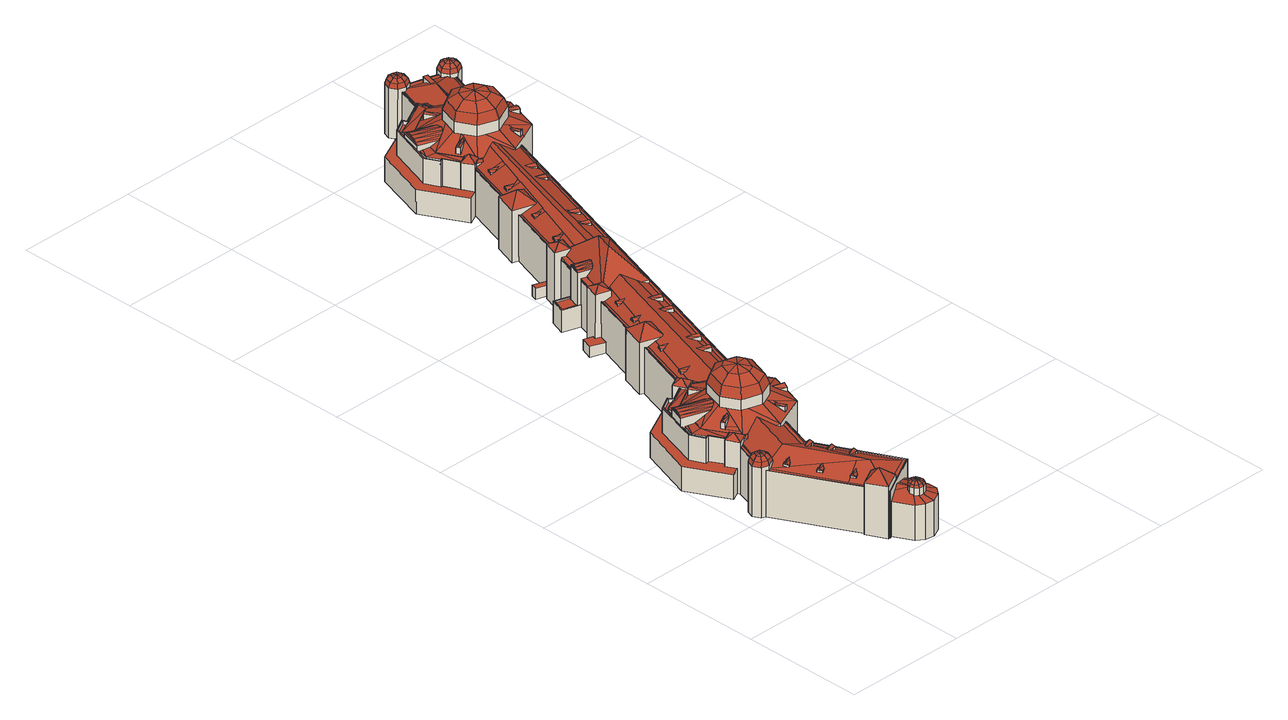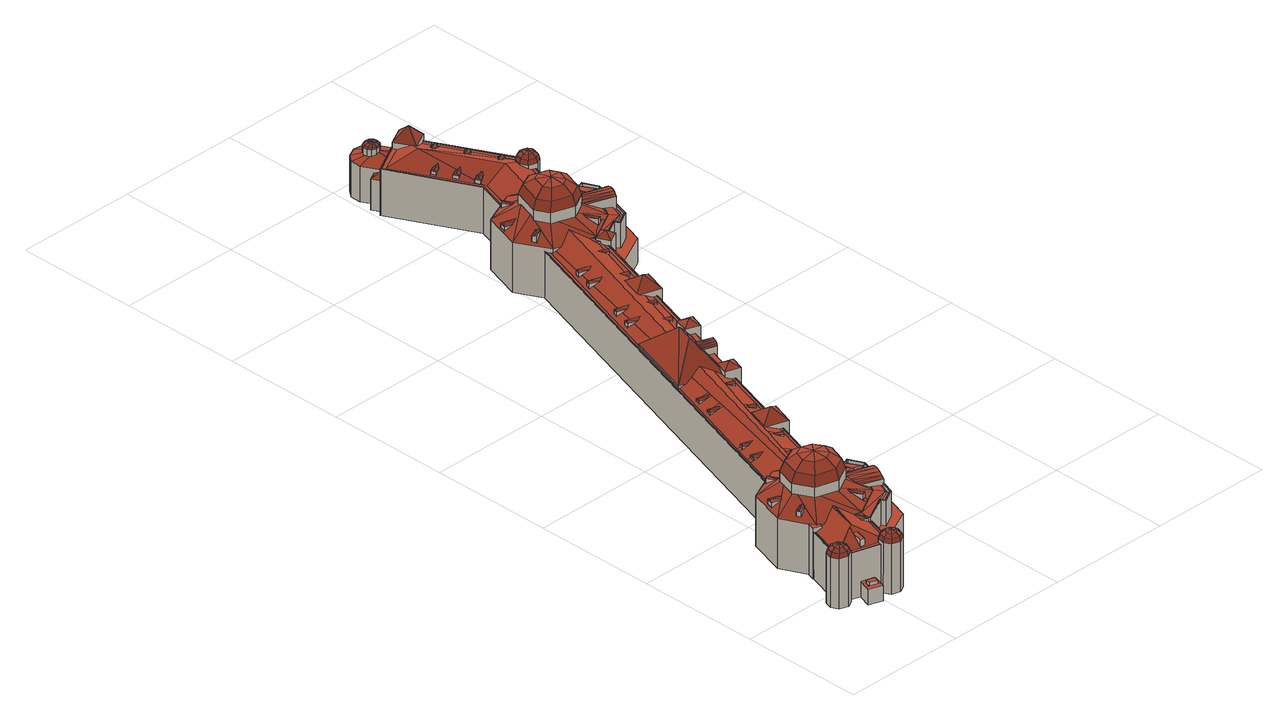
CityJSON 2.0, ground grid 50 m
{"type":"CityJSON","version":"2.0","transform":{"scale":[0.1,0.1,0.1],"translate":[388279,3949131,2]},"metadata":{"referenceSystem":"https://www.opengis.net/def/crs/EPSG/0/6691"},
"CityObjects":{
"building1":{"type":"Building","attributes":{"name":"丸の内警察署東京駅前交番","大字・町コード":"55","町・丁目コード":"1","13_区市町村コード_大字・町コード_町・丁目コード":"13101055001","地区計画":"大手町・丸の内・有楽町地区","荒川水系荒川洪水浸水想定区域（想定最大規模）.規模":"L2","荒川水系荒川洪水浸水想定区域（想定最大規模）.浸水ランク":"1","荒川水系荒川洪水浸水想定区域（想定最大規模）.浸水深":0.06,"荒川水系荒川洪水浸水想定区域（想定最大規模）.継続時間":0,"神田川流域浸水予想区域（想定最大規模）.規模":"L2","神田川流域浸水予想区域（想定最大規模）.浸水ランク":"1","神田川流域浸水予想区域（想定最大規模）.浸水深":0.182,"Height.highReference":"highestRoofEdge","Height.lowReference":"lowestGroundPoint","Height.status":"measured","measuredHeight":37.2,"BuildingDetails.buildingRoofEdgeArea":8094.46,"BuildingDetails.districtsAndZonesType":"10","BuildingDetails.prefecture":"13","BuildingDetails.city":"13101","BuildingDetails.surveyYear":2016},"address":[{"country":"日本","locality":"東京都千代田区丸の内一丁目"}],"geometry":[{"type":"MultiSurface","lod":"2","boundaries":[[[0,1,2,3,4,5,6,7,8,9,10,11,12,13,14,15]],[[16,17,18,19,20,21]],[[22,23,24,25,26,27,28,29,30,31,32,33,34,35,36,37,38,39,40]],[[41,42,43,44,45,46]],[[47,48,49,50]],[[51,52,53]],[[51,54,52]],[[51,55,54]],[[51,53,55]],[[56,57,58,59,60]],[[61,62,63,64,65]],[[66,67,68,69]],[[70,71,72,73]],[[74,75,76,77]],[[78,79,80,81]],[[82,83,84,85]],[[86,87,88,89]],[[90,91,92,93,94]],[[95,96,97,98]],[[99,100,101,102]],[[103,104,105,106]],[[107,108,109,110,111,112,113,114,115,116,117,118]],[[119,120,121,122]],[[123,124,125,126]],[[127,128,129,130]],[[131,132,133,134]],[[135,136,137,138,139,140]],[[141,142,143]],[[144,145,146,147]],[[148,149,150,151,152,153,154,155,156,157]],[[158,159,160,161,162,163,164,165,166,167,168,169,170,171]],[[172,173,174,175,176,177]],[[178,179,180,181]],[[182,183,184]],[[182,185,183]],[[182,186,185]],[[182,184,186]],[[187,188,189]],[[188,187,190,191]],[[192,190,187]],[[189,193,192,187]],[[194,195,196,197,198,199]],[[200,201,202,203,204,205,206,205,200,207]],[[208,209,210]],[[200,211,212,213,214,215]],[[216,205,204,203]],[[217,202,201,200,215]],[[211,218,219]],[[220,209,221,222]],[[218,211,200,207]],[[209,220,210]],[[223,224,225,221,226]],[[209,227,228,229,226,221]],[[230,231,232,233]],[[234,235,49,236,230,233]],[[237,48,238]],[[239,240,241,242,205,216]],[[205,242,206]],[[243,244,245]],[[243,246,247,244]],[[247,246,248]],[[246,249,250,248]],[[251,252,249,246]],[[249,252,253]],[[254,251,246,243]],[[251,254,255,256]],[[251,256,257]],[[252,251,257,258]],[[252,258,259]],[[249,260,261,250]],[[249,253,262,260]],[[253,252,259,263]],[[253,263,262]],[[264,265,266]],[[264,267,265]],[[264,268,267]],[[264,266,268]],[[269,270,271,272,273,274,275,276,277,278,279,280]],[[281,282,283,284,285,286]],[[287,288,289,290,291,292,293,294,295,296,297,298,299,300,301,302,303,304,305,306,307,308]],[[309,310,311]],[[312,313,314,315,316,317]],[[318,319,320]],[[319,318,321,322]],[[321,318,323,324,325]],[[318,320,326,323]],[[327,328,329]],[[328,327,330,331]],[[332,330,327]],[[329,333,332,327]],[[334,335,336,337]],[[338,339,340]],[[341,338,340,342]],[[343,344,345,346]],[[347,344,343]],[[348,345,344,349]],[[348,350,351,352,353,354,355,345]],[[356,357,358,359]],[[308,360,357,356]],[[351,350,307]],[[361,362,363]],[[364,363,362,365]],[[366,342,367]],[[368,369,367,342,340,370]],[[371,372,373]],[[371,374,375,372]],[[374,376,375]],[[374,377,378,376]],[[379,380,377,374]],[[377,380,381]],[[382,379,374,371]],[[379,382,383,384]],[[379,384,385]],[[380,379,385,386]],[[380,386,387]],[[377,381,388,389]],[[377,389,378]],[[381,380,387,390]],[[381,390,388]],[[391,392,393,394]],[[395,396,397,398,392,391,399,400,401,402,403,394,393,404]],[[404,405,395]],[[406,398,397]],[[407,408,409,410,411,412,413,398,406,414,415,416]],[[415,417,418,419,420,421,422,416]],[[423,424,422,421,425,426,427,428,418,417,429,430,431]],[[432,433,430,429,434,435,436,437]],[[438,439,436,435,440,441,430,433,442,443]],[[444,445,446,441,447]],[[448,449,450,446,445,451,452,453,454,455,444,447]],[[441,440,456,448,447]],[[457,458,459,460,461,450,462,463,324,323,326,464]],[[465,462,450,449]],[[466,467,468,469,470,471,472,473]],[[463,467,466,325,324]],[[466,473,474,475,469,468,476,477,478,479,322,321,325]],[[480,478,477]],[[372,375,376,378,389,388,390,387,386,385,384,383,481,478,480,482,405,404,483,373]],[[484,485,403,402]],[[484,402,401]],[[486,484,401,400]],[[486,400,399]],[[484,486,485]],[[487,488,489,490]],[[491,487,490,492]],[[491,492,493,494]],[[494,493,495,496]],[[497,496,495,498]],[[499,497,498,500]],[[499,500,501,502]],[[488,502,501,489]],[[503,504,502,488]],[[505,503,488,487]],[[506,505,487,491]],[[506,491,494,507]],[[507,494,496,508]],[[508,496,497,509]],[[509,497,499,510]],[[510,499,502,504]],[[511,504,503]],[[511,503,505]],[[511,505,506]],[[511,506,507]],[[511,507,508]],[[511,508,509]],[[511,509,510]],[[511,510,504]],[[424,423,512,513,407,416,422]],[[514,419,418]],[[514,515,420,419]],[[516,514,418,428]],[[516,428,427]],[[516,515,514]],[[517,518,432,437]],[[517,437,436]],[[439,519,517,436]],[[519,439,438]],[[519,518,517]],[[520,521,444,455]],[[520,455,454]],[[522,520,454,453]],[[522,453,452]],[[522,521,520]],[[523,524,473,472]],[[523,472,471]],[[525,523,471,470]],[[525,470,469]],[[523,525,524]],[[349,344,347]],[[342,366,342,341]],[[526,527,528,529]],[[529,528,530,531]],[[531,530,532,533]],[[534,533,532,535]],[[526,536,537,527]],[[536,538,539,537]],[[538,540,541,539]],[[534,535,541,540]],[[542,529,531,543]],[[543,531,533,544]],[[545,534,540,546]],[[542,547,526,529]],[[545,544,533,534]],[[548,549,538,536]],[[547,548,536,526]],[[549,546,540,538]],[[550,549,548]],[[550,548,547]],[[542,550,547]],[[543,550,542]],[[544,550,543]],[[545,550,544]],[[546,550,545]],[[549,550,546]],[[551,552,553,554,555,556,557,558]],[[557,554,553,559,560,558]],[[561,562,563,564]],[[565,566,567,568]],[[568,567,569,570]],[[570,569,571,572]],[[572,571,573,574]],[[565,575,576,566]],[[575,577,578,576]],[[577,579,580,578]],[[574,573,580,579]],[[581,582,577,575]],[[583,565,568,584]],[[584,568,570,585]],[[585,570,572,586]],[[586,572,574,587]],[[587,574,579,588]],[[583,581,575,565]],[[582,588,579,577]],[[583,589,581]],[[589,583,584]],[[589,584,585]],[[581,589,582]],[[586,589,585]],[[587,589,586]],[[588,589,587]],[[582,589,588]],[[590,591,592]],[[590,593,591]],[[590,594,593]],[[590,592,594]],[[595,596,597,598]],[[599,600,601,602]],[[603,604,605,606,607,608]],[[609,610,611,612,613,614,615,616,617,618]],[[619,620,621,622]],[[619,622,623]],[[620,624,625,621]],[[624,626,625]],[[627,628,624,620]],[[624,628,629]],[[630,627,620,619]],[[627,630,631,632]],[[627,632,633]],[[627,633,634]],[[628,627,634,635]],[[624,629,636,626]],[[629,637,636]],[[628,635,638]],[[629,628,638,637]],[[639,640,641,642,643]],[[631,644,645,639,643,646,647,648,649,623,622,621,625,626,636,637,638,635,634,633,632]],[[643,642,650]],[[650,642,651]],[[652,653,654,655,656,651,642,641]],[[657,658,659,646,643,650,660,661]],[[662,663,664,665]],[[665,664,666,667]],[[667,666,668,669]],[[662,670,671,663]],[[672,673,674,675]],[[676,672,675,677]],[[670,676,677,671]],[[673,669,668,674]],[[678,676,670,679]],[[680,665,667,681]],[[682,683,673,672]],[[678,682,672,676]],[[684,679,670,662]],[[680,684,662,665]],[[685,681,667,669]],[[683,685,669,673]],[[686,685,683]],[[682,686,683]],[[678,686,682]],[[679,686,678]],[[684,686,679]],[[680,686,684]],[[681,686,680]],[[685,686,681]],[[687,688,689,690]],[[689,688,691]],[[692,691,688,693]],[[693,688,687,694]],[[693,694,695]],[[696,697,698,699,700,701,702]],[[703,701,700,704,705]],[[706,707,697,696]],[[708,709,707,706]],[[710,711,712,713,714,709,708]],[[711,715,716,717,712]],[[718,719,720,703,705]],[[721,720,719,722,723,724]],[[715,721,724,725,716]],[[726,727,728,729]],[[730,731,727,726]],[[732,733,734,735]],[[735,734,731,730]],[[729,728,736,737]],[[737,736,738,739]],[[739,738,740,741]],[[741,740,742,743]],[[743,742,744,745]],[[745,744,746,747]],[[747,746,733,732]],[[748,735,730,749]],[[749,730,726,750]],[[750,726,729,751]],[[752,737,739,753]],[[753,739,741,754]],[[754,741,743,755]],[[756,745,747,757]],[[757,747,732,758]],[[758,732,735,748]],[[751,729,737,752]],[[755,743,745,756]],[[759,758,748]],[[759,748,749]],[[759,749,750]],[[759,750,751]],[[759,751,752]],[[759,753,754]],[[759,754,755]],[[759,755,756]],[[759,756,757]],[[759,757,758]],[[759,752,753]],[[760,761,762]],[[761,760,763,764]],[[760,765,766,767,763]],[[760,762,765]],[[768,769,770,771,772,773,774]],[[774,773,772,775,776,777,778,779,771,770,769,780,781,782,783,784]],[[785,786,781,780]],[[783,787,784]],[[787,788,789,790,791,792,793,784]],[[794,795,796,797,790,798,799,800,801,802,803,804,805]],[[794,805,806,798,790,789]],[[807,808,809,810]],[[797,811,812,808,807,813,814,815,816,817,810,809]],[[818,811,797,796]],[[819,820,821,822,812,811,823]],[[821,824,825,826,827,828,822]],[[812,822,828,829,830,824,821,820,831,832]],[[833,834,835,836,832,837,838]],[[837,832,831,839]],[[840,841,842,843,844,845,846,847,848,849,850,833,851,852,853,854]],[[853,852,851,846,845]],[[838,855,847,846,851,833]],[[856,857,850]],[[256,255,856,850,849,858,261,260,262,263,259,258,257]],[[858,785,780,859,245,244,247,248,250,261]],[[860,861,779,778]],[[860,778,777]],[[862,860,777,776]],[[862,776,775]],[[860,862,861]],[[863,864,865,866]],[[866,865,867,868]],[[868,867,869,870]],[[870,869,871,872]],[[872,871,873,874]],[[874,873,875,876]],[[876,875,877,878]],[[878,877,864,863]],[[879,863,866,880]],[[880,866,868,881]],[[881,868,870,882]],[[882,870,872,883]],[[883,872,874,884]],[[884,874,876,885]],[[885,876,878,886]],[[886,878,863,879]],[[887,886,879]],[[887,879,880]],[[887,880,881]],[[887,881,882]],[[887,882,883]],[[887,883,884]],[[887,884,885]],[[887,885,886]],[[823,811,818]],[[888,804,803]],[[888,889,806,805,804]],[[803,802,890,888]],[[890,802,801]],[[890,889,888]],[[816,891,892,817]],[[815,891,816]],[[814,893,891,815]],[[893,814,813]],[[893,892,891]],[[894,895,828,827]],[[894,827,826]],[[896,894,826,825]],[[896,825,824]],[[896,895,894]],[[897,898,844,843]],[[897,843,842]],[[899,897,842,841]],[[899,841,840]],[[897,899,898]],[[657,661,900,901,902,903,460,459]],[[901,900,904,905,906,907,908]],[[903,902,909,910,911,912,913]],[[108,914,461,460,903,913,915,916,909,902,901,908,917,918,904,900,661,660,113,112,919,920,921,922,923,924,925,111,110,926,927,928,929,930,931,932,109]],[[919,112,111,925]],[[926,110,109,932]],[[933,411,410]],[[934,935,124,123,936,937,938,933,410,409]],[[836,835,939,161,160,940,941]],[[159,940,160]],[[792,791,942,943,944,945,946,947,948,949,950,951,952,953,954,955,956,957,958,959,960,961,962,963,964,965,966,967,968,969,970,655,654]],[[117,116,656,655,970,971,972,964,963,973,974,957,956,975,976,950,949,977,978,943,942,979]],[[980,981,982,983,984,985,986,987,988,989,990,991,992,993,162,161,939]],[[994,981,980,165,164,995,996,997,998,999,1000,1001,163,162,993,1002,1003,987,986,1004,1005]],[[995,164,163,1001]],[[137,1006,1007,938,937,1008,138]],[[1009,933,938,1007,1010,1011,1006,137,136]],[[363,364,1012,85,84,331,330,332,333,100,99,1013,659,658,1014,1015,1016,1017,1018,1019,1020,1021,1022,1023,1024,1025,1026,1027,1028,1029,1030,1029,1031,1032,1033,1034,1035,1036,1037,1038,1039,1040,1041,1042,1043,458,457,361]],[[458,1043,1038,1037,1028,1027,1022,1021,1014,658,657,459]],[[1039,1038,1043,1042,1044,1045,1046]],[[1047,1015,1014,1021,1020]],[[1035,1030,1029,1028,1037,1036]],[[1048,1049,1023,1022,1027,1026,1050]],[[177,176,1051,1052,1053,1054,1055,1056,1057,1058,1059,1060,1061,1062,1063,1064,1065]],[[980,1053,1052,1066,1067,1068,1069,1070,1051,176,175,764,763,767]],[[1071,1065,1064,1072,1073,1074,1075,1076,1077,1062,1061,1078,1054,1053,980,939,1079]],[[1080,77,76,1081,1082,1083,1084,1085,1086,1087,1088,1089,1090,1091,1092,1093,653,652]],[[1094,231,230,236,793,792,654,653,1093,1095,1096,1097,1088,1087,1098,1099,1100,1082,1081,191,190,192,193,1101,1102,1103,1104,1105,1106,1107,1108,1109,1110,1111,1112,1113,1114,1115]],[[1116,1094,1115,1117,1118,1109,1108,1119,1120,1102,1101,67,66]],[[60,59,1121]],[[1121,59,58,1122,1123,1079,939,835,834,206,242,241,1124]],[[933,412,411]],[[1009,1125,90,94,1126,358,357,360,413,412,933]],[[165,980,767,766,166]],[[906,1127,907]],[[907,1127,1128,908]],[[905,1129,1127,906]],[[1129,905,904]],[[1129,1128,1127]],[[911,1130,912]],[[913,912,1130,1131]],[[911,910,1132,1130]],[[909,1132,910]],[[1132,1131,1130]],[[929,1133,930]],[[930,1133,1134,931]],[[928,1135,1133,929]],[[1135,928,927]],[[1135,1134,1133]],[[923,1136,1137,924]],[[922,1136,923]],[[921,1138,1136,922]],[[1138,921,920]],[[1138,1137,1136]],[[967,1139,1140,968]],[[968,1140,1141,969]],[[1139,1142,1140]],[[965,1142,1139,966]],[[1139,967,966]],[[1142,1141,1140]],[[962,961,1143,1144]],[[960,959,1143,961]],[[1143,959,1145]],[[958,1145,959]],[[1143,1145,1144]],[[946,1146,1147,947]],[[948,947,1147,1148]],[[1147,1146,1149]],[[945,944,1149,1146]],[[1146,946,945]],[[1147,1149,1148]],[[954,1150,1151,955]],[[953,1152,1150,954]],[[1152,1153,1150]],[[951,1153,1152,952]],[[1152,953,952]],[[1153,1151,1150]],[[1154,1155,992,991]],[[1154,991,990]],[[1156,1154,990,989]],[[1156,989,988]],[[1154,1156,1155]],[[984,1157,1158,985]],[[983,1157,984]],[[982,1159,1157,983]],[[994,1159,982,981]],[[1159,1158,1157]],[[998,1160,999]],[[1000,999,1160,1161]],[[997,1162,1160,998]],[[996,1162,997]],[[1160,1162,1161]],[[1007,1163,1164,1010]],[[1034,1165,1166,1035]],[[1033,1165,1034]],[[1030,1035,1166]],[[1029,1030,1166,1167]],[[1165,1167,1166]],[[1044,1168,1169,1045]],[[1168,1044,1042]],[[1045,1169,1046]],[[1046,1169,1170,1039]],[[1168,1170,1169]],[[1047,1171,1172,1015]],[[1171,1047,1020]],[[1015,1172,1016]],[[1016,1172,1173,1017]],[[1171,1173,1172]],[[1026,1174,1050]],[[1050,1174,1175,1048]],[[1049,1048,1175]],[[1023,1049,1175,1176]],[[1174,1176,1175]],[[1066,1177,1178,1067]],[[1177,1066,1052]],[[1067,1178,1068]],[[1068,1178,1179,1069]],[[1177,1179,1178]],[[1060,1059,1180]],[[1181,1078,1061,1060,1180]],[[1181,1055,1054,1078]],[[1055,1181,1182,1056]],[[1181,1180,1182]],[[1183,1184,1075,1074]],[[1183,1074,1073]],[[1184,1076,1075]],[[1184,1185,1077,1076]],[[1183,1185,1184]],[[1087,1086,1186,1098]],[[1098,1186,1187,1099]],[[1100,1099,1187]],[[1083,1082,1100,1187,1188]],[[1187,1186,1188]],[[1189,1190,1096,1095]],[[1095,1093,1092,1189]],[[1190,1097,1096]],[[1088,1097,1190,1191,1089]],[[1189,1191,1190]],[[1192,1193,1105,1104]],[[1192,1104,1103]],[[1193,1106,1105]],[[1193,1194,1107,1106]],[[1192,1194,1193]],[[1195,1111,1110]],[[1195,1196,1112,1111]],[[1196,1113,1112]],[[1196,1197,1114,1113]],[[1195,1197,1196]],[[10,9,1198,1199]],[[8,1200,1198,9]],[[1200,8,7,1201]],[[11,1202,1203,12]],[[10,1199,1202,11]],[[14,29,28,15]],[[213,212,18,17,32,31]],[[214,213,31,30]],[[33,32,17,16]],[[34,33,16,21]],[[46,45,37,36]],[[44,38,37,45]],[[38,44,43,225,224,39]],[[40,39,224,223]],[[15,28,27,0]],[[0,27,26,1]],[[25,2,1,26]],[[24,3,2,25]],[[3,24,23,4]],[[4,23,22,5]],[[238,48,47]],[[50,49,235]],[[12,1203,1204,65,64,53,52,13]],[[54,217,215,214,30,29,14,13,52]],[[217,54,55,239,216,203,202]],[[1124,240,239,55,53,64,63,56,60,1121]],[[63,62,57,56]],[[1204,1205,61,65]],[[69,68,71,70]],[[73,72,1206,1207]],[[81,80,75,74]],[[195,1208,1209,79,78,196]],[[89,88,83,82]],[[86,1210,1211,87]],[[92,91,96,95]],[[98,97,1212,1213]],[[102,101,104,103]],[[334,1214,1215,106,105,1216,1217,335]],[[107,118,121,120]],[[119,122,1218,1219]],[[130,129,126,125]],[[1220,1221,128,127]],[[552,551,1222,1223,133,132,1224,1225]],[[139,131,134,140]],[[610,1226,1227,141,143,611]],[[146,1228,1229,617,616,608,607,147]],[[689,691,692,1230,1231,156,155,1232,1233,710,708,706,696,702,690]],[[1234,1232,155,154]],[[1235,148,157,1236]],[[1236,157,156,1231]],[[169,152,151,170]],[[153,152,169,168]],[[149,158,171,150]],[[170,151,150,171]],[[179,174,173,180]],[[1237,178,181,1238]],[[185,1239,1201,7,6,183]],[[73,1207,1239,185,186,234,233,232,1116,66,69,70]],[[186,184,229,228,768,774,784,237,238,47,50,235,234]],[[226,229,184,183,6,5,22,40,223]],[[189,1240,1206,72,71,68,67,1101,193]],[[79,1209,1241,188,191,1081,76,75,80]],[[188,1241,1240,189]],[[1242,1243,199,198]],[[195,194,1244,1208]],[[194,199,1243,1244]],[[20,19,211,219]],[[222,221,42,41]],[[43,42,221,225]],[[232,231,1094,1116]],[[1124,241,240]],[[18,212,211,19]],[[222,41,46,36,243,245,859,208,210,220]],[[254,35,34,21,20,219,218,207,857,856,255]],[[35,254,243,36]],[[265,1245,1242,198,197,266]],[[267,640,639,645,597,596,142,141,1227,1245,265]],[[268,1080,652,641,640,267]],[[1080,268,266,197,196,78,81,74,77]],[[274,273,1246,1247]],[[273,272,1248,1246]],[[1249,1248,272,271]],[[1250,277,276,1251]],[[275,1252,1251,276]],[[275,274,1247,1252]],[[277,1250,1253,293,292,278]],[[294,293,1253,1254]],[[287,93,92,95,98,1213,1249,271,270,288]],[[278,292,291,279]],[[290,280,279,291]],[[289,269,280,290]],[[269,289,288,270]],[[93,287,308,356,359,1126,94]],[[296,295,369,368]],[[370,284,283,297,296,368]],[[297,283,282,298]],[[299,298,282,281]],[[305,354,353,311,310,306]],[[316,315,303,302]],[[303,315,314,304]],[[304,314,313,355,354,305]],[[306,310,309,352,351,307]],[[320,1255,1210,86,89,82,85,1012,365,362,464,326]],[[294,1254,1256,319,322,479,366,367,369,295]],[[1255,320,319,1256]],[[331,84,83,88,87,1211,1257,328]],[[105,104,101,100,333,329,1258,1216]],[[328,1257,1258,329]],[[335,1217,1259,336]],[[1214,334,337,1260]],[[336,1259,1260,337]],[[312,317,346,345]],[[286,285,340,339]],[[309,311,353,352]],[[313,312,345,355]],[[359,358,1126]],[[364,365,1012]],[[370,340,285,284]],[[302,301,371,373,483,347,343,346,317,316]],[[341,481,383,382,300,299,281,286,339,338]],[[300,382,371,301]],[[478,342,366,479]],[[342,478,481,341]],[[347,483,404,349]],[[350,348,349,404,393,392,398]],[[413,360,308,307,350,398]],[[464,362,361,457]],[[119,1219,1261,441,446,450,914,108,107,120]],[[430,1262,1263,431]],[[441,1261,1262,430]],[[409,408,934]],[[914,450,461]],[[394,485,486,391]],[[391,486,399]],[[485,394,403]],[[500,498,476,468,467,463]],[[495,482,480,477,476,498]],[[495,493,396,395,405,482]],[[493,492,414,406,397,396]],[[414,492,490,434,429,417,415]],[[490,489,456,440,435,434]],[[489,501,465,449,448,456]],[[500,463,462,465,501]],[[512,1264,1220,127,130,125,124,935,513]],[[431,1263,1264,512,423]],[[513,935,934,408,407]],[[425,515,516,426]],[[426,516,427]],[[515,425,421,420]],[[442,518,519,443]],[[443,519,438]],[[518,442,433,432]],[[445,521,522,451]],[[451,522,452]],[[521,445,444]],[[474,524,525,475]],[[475,525,469]],[[524,474,473]],[[128,1221,1265,527,537,936,123,126,129]],[[541,1266,1224,132,131,139,138,1008,539]],[[535,1267,1266,541]],[[535,532,1268,1267]],[[530,1269,1268,532]],[[528,1270,1269,530]],[[527,1265,1270,528]],[[539,1008,937,936,537]],[[552,1225,1271,559,553]],[[1222,551,558,560,1272]],[[559,1271,1272,560]],[[555,554,564,563]],[[555,563,562,556]],[[557,556,562,561]],[[557,561,564,554]],[[133,1223,1273,566,576,135,140,134]],[[573,1274,1275,580]],[[571,1276,1274,573]],[[569,1277,1276,571]],[[567,1278,1277,569]],[[566,1273,1278,567]],[[580,1275,1212,97,96,91,90,1125,578]],[[136,135,576,578,1125,1009]],[[593,1013,99,102,103,106,1215,1279,591]],[[146,145,601,600,648,647,594,592,1280,1228]],[[591,1279,1280,592]],[[1013,593,594,647,646,659]],[[143,142,596,595]],[[602,601,145,144]],[[1226,610,609,1281]],[[617,1229,1282,618]],[[618,1282,1281,609]],[[604,614,613,605]],[[614,604,603,615]],[[608,616,615,603]],[[623,649,599,602,144,147,607,606,619]],[[631,630,612,611,143,595,598,644]],[[613,612,630,619,606,605]],[[113,660,650,114]],[[115,114,650,651]],[[116,115,651,656]],[[598,597,645,644]],[[649,648,600,599]],[[61,1205,1283,663,671,1122,58,57,62]],[[666,1284,1285,668]],[[664,1286,1284,666]],[[663,1283,1286,664]],[[668,1285,1238,181,180,173,172,674]],[[677,1123,1122,671]],[[675,1071,1079,1123,677]],[[1071,675,674,172,177,1065]],[[1230,692,693,1287]],[[1287,693,695,1288]],[[721,1289,1290,720]],[[715,1291,1289,721]],[[711,1292,1291,715]],[[1233,1292,711,710]],[[701,1293,1288,695,694,687,690,702]],[[703,1294,1293,701]],[[720,1290,1294,703]],[[746,744,698,697,707]],[[699,698,744,742]],[[704,700,699,742,740]],[[740,738,718,705,704]],[[738,736,722,719,718]],[[736,728,723,722]],[[728,727,725,724,723]],[[727,731,717,716,725]],[[731,734,713,712,717]],[[734,733,714,713]],[[733,746,707,709,714]],[[765,762,1295,1234,154,153,168,167]],[[179,178,1237,1296,761,764,175,174]],[[761,1296,1295,762]],[[166,766,765,167]],[[797,1297,1218,122,121,118,117,979,790]],[[797,809,808,812,1298,1297]],[[148,1235,1298,812,832,941,940,159,158,149]],[[205,833,850,200]],[[859,780,227,209,208]],[[857,207,200,850]],[[228,227,780,769,768]],[[784,793,236,49,48,237]],[[942,791,790,979]],[[834,833,205,206]],[[941,832,836]],[[861,862,772,771]],[[772,862,775]],[[861,771,779]],[[877,875,848,847,855]],[[849,848,875,873,786,785,858]],[[786,873,871,782,781]],[[782,871,869,788,787,783]],[[789,788,869,867,795,794]],[[867,865,819,823,818,796,795]],[[865,864,839,831,820,819]],[[877,855,838,837,839,864]],[[799,889,890,800]],[[800,890,801]],[[889,799,798,806]],[[810,892,893,807]],[[807,893,813]],[[817,892,810]],[[829,895,896,830]],[[830,896,824]],[[895,829,828]],[[853,898,899,854]],[[854,899,840]],[[898,853,845,844]],[[917,1128,1129,918]],[[918,1129,904]],[[908,1128,917]],[[915,1131,1132,916]],[[909,916,1132]],[[915,913,1131]],[[932,1134,1135,926]],[[926,1135,927]],[[931,1134,932]],[[925,1137,1138,919]],[[919,1138,920]],[[924,1137,925]],[[971,1141,1142,972]],[[964,972,1142,965]],[[969,1141,971,970]],[[973,1144,1145,974]],[[958,957,974,1145]],[[963,962,1144,973]],[[977,1148,1149,978]],[[943,978,1149,944]],[[977,949,948,1148]],[[975,1151,1153,976]],[[950,976,1153,951]],[[955,1151,975,956]],[[1156,1003,1002,1155]],[[987,1003,1156,988]],[[992,1155,1002,993]],[[1004,1158,1159,1005]],[[1005,1159,994]],[[986,985,1158,1004]],[[1001,1161,1162,995]],[[996,995,1162]],[[1001,1000,1161]],[[1010,1164,1011]],[[1011,1164,1163,1006]],[[1006,1163,1007]],[[1031,1029,1167]],[[1031,1167,1165,1032]],[[1033,1032,1165]],[[1039,1170,1040]],[[1040,1170,1168,1041]],[[1041,1168,1042]],[[1017,1173,1018]],[[1018,1173,1171,1019]],[[1019,1171,1020]],[[1024,1023,1176]],[[1024,1176,1174,1025]],[[1026,1025,1174]],[[1069,1179,1070]],[[1070,1179,1177,1051]],[[1051,1177,1052]],[[1056,1182,1057]],[[1182,1180,1058,1057]],[[1059,1058,1180]],[[1185,1063,1062,1077]],[[1064,1063,1185,1183,1072]],[[1183,1073,1072]],[[1188,1084,1083]],[[1188,1186,1085,1084]],[[1186,1086,1085]],[[1090,1089,1191]],[[1090,1191,1189,1091]],[[1092,1091,1189]],[[1108,1107,1194,1119]],[[1119,1194,1192,1120]],[[1103,1102,1120,1192]],[[1197,1117,1115,1114]],[[1117,1197,1195,1118]],[[1109,1118,1195,1110]]],"semantics":{"surfaces":[{"type":"RoofSurface"},{"type":"WallSurface"}],"values":[0,0,0,0,0,0,0,0,0,0,0,0,0,0,0,0,0,0,0,0,0,0,0,0,0,0,0,0,0,0,0,0,0,0,0,0,0,0,0,0,0,0,0,0,0,0,0,0,0,0,0,0,0,0,0,0,0,0,0,0,0,0,0,0,0,0,0,0,0,0,0,0,0,0,0,0,0,0,0,0,0,0,0,0,0,0,0,0,0,0,0,0,0,0,0,0,0,0,0,0,0,0,0,0,0,0,0,0,0,0,0,0,0,0,0,0,0,0,0,0,0,0,0,0,0,0,0,0,0,0,0,0,0,0,0,0,0,0,0,0,0,0,0,0,0,0,0,0,0,0,0,0,0,0,0,0,0,0,0,0,0,0,0,0,0,0,0,0,0,0,0,0,0,0,0,0,0,0,0,0,0,0,0,0,0,0,0,0,0,0,0,0,0,0,0,0,0,0,0,0,0,0,0,0,0,0,0,0,0,0,0,0,0,0,0,0,0,0,0,0,0,0,0,0,0,0,0,0,0,0,0,0,0,0,0,0,0,0,0,0,0,0,0,0,0,0,0,0,0,0,0,0,0,0,0,0,0,0,0,0,0,0,0,0,0,0,0,0,0,0,0,0,0,0,0,0,0,0,0,0,0,0,0,0,0,0,0,0,0,0,0,0,0,0,0,0,0,0,0,0,0,0,0,0,0,0,0,0,0,0,0,0,0,0,0,0,0,0,0,0,0,0,0,0,0,0,0,0,0,0,0,0,0,0,0,0,0,0,0,0,0,0,0,0,0,0,0,0,0,0,0,0,0,0,0,0,0,0,0,0,0,0,0,0,0,0,0,0,0,0,0,0,0,0,0,0,0,0,0,0,0,0,0,0,0,0,0,0,0,0,0,0,0,0,0,0,0,0,0,0,0,0,0,0,0,0,0,0,0,0,0,0,0,0,0,0,0,0,0,0,0,0,0,0,0,0,0,0,0,0,0,0,0,0,0,0,0,0,0,0,0,0,0,0,0,0,0,0,0,0,0,0,0,0,0,0,0,0,0,0,0,0,0,0,0,0,0,0,0,0,0,0,0,0,0,0,0,0,0,0,0,0,0,0,0,0,0,0,0,0,0,0,0,0,0,0,0,0,0,0,0,0,0,0,0,0,0,0,0,0,0,0,0,0,0,0,0,0,0,0,0,0,0,0,0,0,0,0,0,0,0,0,0,0,0,0,0,0,0,0,0,0,0,0,0,0,0,0,0,0,0,0,0,0,0,0,0,0,0,0,0,0,0,0,1,1,1,1,1,1,1,1,1,1,1,1,1,1,1,1,1,1,1,1,1,1,1,1,1,1,1,1,1,1,1,1,1,1,1,1,1,1,1,1,1,1,1,1,1,1,1,1,1,1,1,1,1,1,1,1,1,1,1,1,1,1,1,1,1,1,1,1,1,1,1,1,1,1,1,1,1,1,1,1,1,1,1,1,1,1,1,1,1,1,1,1,1,1,1,1,1,1,1,1,1,1,1,1,1,1,1,1,1,1,1,1,1,1,1,1,1,1,1,1,1,1,1,1,1,1,1,1,1,1,1,1,1,1,1,1,1,1,1,1,1,1,1,1,1,1,1,1,1,1,1,1,1,1,1,1,1,1,1,1,1,1,1,1,1,1,1,1,1,1,1,1,1,1,1,1,1,1,1,1,1,1,1,1,1,1,1,1,1,1,1,1,1,1,1,1,1,1,1,1,1,1,1,1,1,1,1,1,1,1,1,1,1,1,1,1,1,1,1,1,1,1,1,1,1,1,1,1,1,1,1,1,1,1,1,1,1,1,1,1,1,1,1,1,1,1,1,1,1,1,1,1,1,1,1,1,1,1,1,1,1,1,1,1,1,1,1,1,1,1,1,1,1,1,1,1,1,1,1,1,1,1,1,1,1,1,1,1,1,1,1,1,1,1,1,1,1,1,1,1,1,1,1,1,1,1,1,1,1,1,1,1,1,1,1,1,1,1,1,1,1,1,1,1,1,1,1,1,1,1,1,1,1,1,1,1]}}]}
},
"vertices":[
[75,780,107],[47,838,107],[106,1023,107],[162,1054,107],[174,1035,107],[236,1069,107],[224,1091,107],[248,1104,107],[235,1134,107],[78,1054,107],[3,827,107],[89,662,107],[126,681,107],[106,720,107],[120,727,107],[90,784,107],[51,839,195],[77,785,195],[90,788,195],[63,838,195],[81,889,195],[69,893,195],[236,1069,210],[174,1035,210],[162,1054,210],[106,1023,210],[47,838,210],[75,780,210],[90,784,210],[120,727,210],[124,729,210],[93,789,210],[77,785,210],[51,839,210],[69,893,210],[67,894,210],[91,963,210],[110,1020,210],[161,1048,210],[172,1029,210],[238,1065,210],[105,958,195],[124,1011,195],[170,1033,195],[161,1048,195],[110,1020,195],[91,963,195],[290,1062,210],[293,1054,210],[299,1052,210],[294,1064,210],[140,708,236],[106,720,215],[132,669,215],[153,745,215],[179,694,215],[133,670,193],[105,584,193],[117,580,193],[120,589,193],[149,678,193],[103,584,195],[105,584,195],[133,670,195],[132,669,195],[131,671,195],[283,1093,193],[365,1347,193],[355,1351,193],[276,1107,193],[276,1107,195],[355,1351,195],[352,1352,195],[274,1111,195],[455,1659,193],[387,1449,193],[397,1446,193],[464,1656,193],[452,1660,195],[384,1450,195],[387,1449,195],[455,1659,195],[747,2559,193],[678,2345,193],[686,2342,193],[757,2564,193],[744,2557,195],[675,2346,195],[678,2345,195],[747,2559,195],[922,3075,193],[916,3077,193],[883,2975,193],[886,2977,193],[888,2971,193],[883,2975,195],[916,3077,195],[913,3078,195],[879,2973,195],[576,2001,193],[654,2244,193],[646,2246,193],[567,2004,193],[567,2004,195],[646,2246,195],[643,2247,195],[564,2005,195],[962,2551,193],[954,2547,193],[912,2420,193],[905,2398,193],[887,2343,193],[880,2323,193],[747,1914,193],[749,1914,193],[656,1629,193],[654,1629,193],[448,999,193],[456,984,193],[966,2553,195],[962,2551,195],[456,984,195],[458,980,195],[1106,3015,193],[1065,2888,193],[1071,2887,193],[1112,3014,193],[1074,2886,195],[1115,3013,196],[1112,3014,195],[1071,2887,195],[1083,3066,195],[1084,3069,195],[965,3103,195],[964,3100,195],[960,3086,193],[959,3086,193],[1027,3067,193],[1078,3053,193],[1083,3066,193],[964,3100,193],[471,1719,195],[472,1719,195],[499,1804,195],[516,1854,195],[546,1946,195],[545,1947,195],[515,1855,195],[360,678,195],[356,676,195],[313,543,195],[480,212,196],[298,111,196],[298,113,196],[295,111,196],[297,107,196],[484,211,196],[317,544,195],[356,676,193],[341,669,193],[321,609,193],[300,544,193],[304,537,193],[384,380,193],[394,360,193],[466,219,193],[353,161,193],[360,146,193],[298,113,193],[298,111,193],[480,212,193],[313,543,193],[103,502,193],[94,505,193],[257,191,193],[267,197,193],[238,254,193],[110,505,193],[254,190,196],[257,191,196],[94,505,195],[90,506,195],[258,1080,236],[224,1091,215],[250,1041,215],[271,1117,215],[297,1066,215],[396,1394,261],[367,1456,218],[335,1357,218],[455,1422,222],[448,1429,218],[425,1332,222],[417,1330,218],[382,1645,50],[441,1625,50],[452,1660,50],[431,1668,50],[435,1682,50],[399,1694,50],[105,837,210],[168,721,210],[166,719,210],[168,715,210],[170,717,210],[177,705,210],[195,699,210],[118,876,210],[142,946,210],[155,986,210],[141,946,210],[63,838,206],[90,788,206],[93,789,206],[124,729,206],[130,733,207],[174,704,210],[153,745,210],[92,885,207],[81,889,206],[132,949,209],[124,1011,206],[105,958,206],[238,1065,206],[172,1029,206],[170,1033,206],[247,1047,209],[156,987,210],[278,1056,210],[250,1041,210],[307,1068,207],[306,1077,206],[289,1082,206],[291,1077,206],[297,1066,208],[294,1064,209],[308,1049,210],[281,1057,210],[290,1062,209],[179,694,208],[164,686,206],[179,681,206],[192,695,209],[91,963,243],[205,917,248],[198,926,243],[88,955,249],[206,915,249],[212,903,254],[84,945,255],[212,901,255],[70,903,249],[74,914,255],[79,931,258],[67,894,243],[174,857,243],[178,858,244],[188,862,249],[191,863,250],[202,870,255],[213,886,258],[212,899,255],[213,885,258],[203,872,255],[468,1686,247],[450,1726,229],[431,1668,229],[508,1706,229],[489,1648,229],[772,2938,107],[781,2920,107],[862,2964,107],[838,3006,107],[677,2928,107],[606,2707,107],[700,2531,107],[740,2552,107],[684,2659,107],[680,2657,107],[652,2716,107],[715,2906,107],[673,2765,195],[656,2716,195],[682,2663,195],[694,2670,195],[667,2720,195],[681,2762,195],[886,2977,210],[781,2920,210],[772,2938,210],[715,2906,210],[652,2716,210],[680,2657,210],[694,2665,210],[725,2604,210],[729,2606,210],[696,2670,210],[682,2663,210],[656,2716,210],[673,2765,210],[672,2765,210],[700,2855,210],[702,2854,210],[719,2903,210],[770,2932,210],[779,2914,210],[884,2971,210],[903,2924,210],[908,2923,210],[884,2969,195],[884,2971,195],[843,2948,195],[724,2890,195],[778,2916,195],[770,2932,195],[719,2903,195],[702,2854,195],[711,2851,195],[750,2591,240],[718,2600,213],[743,2556,213],[761,2622,215],[758,2622,213],[784,2581,214],[783,2583,215],[780,2587,215],[783,2579,213],[682,2291,261],[653,2353,218],[621,2255,218],[742,2320,222],[737,2325,218],[712,2228,221],[705,2227,218],[568,2017,50],[576,2041,50],[520,2060,50],[512,2035,50],[692,2758,207],[681,2762,206],[667,2720,206],[719,2749,210],[706,2710,210],[744,2840,210],[756,2858,210],[724,2890,206],[711,2851,206],[749,2838,210],[881,2930,210],[756,2859,210],[882,2930,210],[886,2965,206],[884,2969,206],[843,2948,206],[779,2914,206],[778,2916,206],[889,2968,206],[913,2949,207],[913,2958,206],[889,2969,206],[911,2922,210],[798,2571,210],[779,2577,210],[795,2569,209],[784,2558,206],[758,2565,206],[754,2620,210],[736,2610,207],[696,2670,206],[729,2606,206],[694,2670,206],[700,2855,228],[786,2818,233],[780,2827,228],[697,2844,237],[791,2811,237],[796,2798,242],[692,2829,244],[798,2792,244],[675,2776,237],[679,2789,244],[685,2808,247],[672,2765,228],[750,2738,228],[757,2741,232],[768,2744,237],[773,2747,239],[784,2753,244],[797,2770,247],[797,2775,246],[788,2758,245],[832,2888,217],[826,2898,211],[810,2890,211],[816,2879,217],[875,2821,257],[891,2830,257],[895,2829,259],[882,2930,211],[856,2847,241],[855,2837,245],[854,2833,247],[845,2837,243],[841,2839,241],[756,2859,211],[825,2793,257],[962,2809,259],[1039,2883,212],[1040,2886,211],[1024,2891,211],[956,2859,235],[950,2856,237],[947,2862,235],[912,2922,211],[983,2802,259],[983,2801,259],[1050,2880,212],[1011,2747,259],[1023,2786,245],[1025,2792,243],[1026,2797,242],[1027,2797,241],[1051,2878,212],[1065,2851,212],[1064,2851,212],[1062,2815,221],[1070,2799,221],[1033,2781,242],[1027,2784,244],[1019,2731,259],[1115,2752,211],[1066,2855,211],[1052,2708,237],[1053,2707,236],[1021,2729,258],[1002,2670,258],[1039,2697,242],[1046,2703,239],[1043,2681,237],[1040,2691,240],[995,2647,258],[1066,2598,211],[1087,2697,216],[1079,2670,216],[976,2603,237],[992,2574,216],[996,2566,211],[970,2615,246],[944,2620,255],[915,2607,255],[918,2531,211],[976,2566,215],[960,2596,237],[963,2603,241],[964,2607,242],[971,2605,239],[993,2642,255],[799,2570,211],[847,2587,230],[866,2593,237],[877,2577,230],[908,2535,211],[863,2622,254],[832,2632,254],[779,2577,211],[912,2606,254],[800,2660,245],[806,2682,254],[805,2683,254],[785,2672,241],[796,2669,246],[798,2669,247],[795,2660,243],[793,2657,241],[755,2636,215],[746,2652,215],[792,2706,254],[793,2710,256],[706,2710,211],[754,2620,211],[813,2767,256],[719,2749,211],[821,2791,256],[749,2838,211],[825,2882,247],[816,2879,241],[832,2888,241],[1003,2726,338],[979,2651,338],[993,2642,300],[1021,2729,300],[970,2789,338],[983,2802,300],[891,2830,300],[891,2814,338],[821,2791,300],[829,2779,338],[805,2707,338],[792,2706,300],[840,2642,338],[832,2632,300],[912,2606,300],[908,2620,338],[945,2677,365],[904,2659,365],[959,2721,365],[940,2757,365],[894,2772,365],[859,2752,365],[844,2710,365],[865,2672,365],[901,2715,375],[1075,2885,212],[1042,2894,212],[1064,2805,245],[1062,2815,242],[1070,2799,242],[1082,2683,242],[1087,2697,237],[1079,2670,237],[983,2571,242],[992,2574,237],[976,2566,237],[752,2644,247],[755,2636,241],[746,2652,241],[1121,3016,229],[1122,3010,212],[1152,3024,212],[1148,3028,229],[1163,3056,212],[1157,3056,229],[1149,3084,212],[1145,3080,229],[1115,3089,229],[1114,3095,212],[1096,3024,229],[1092,3020,212],[1082,3049,229],[1077,3048,212],[1092,3076,229],[1087,3080,212],[1136,3038,241],[1141,3054,241],[1134,3068,241],[1117,3074,241],[1103,3066,241],[1121,3031,241],[1106,3036,241],[1098,3050,241],[1119,3052,246],[988,3096,69],[1042,3081,69],[1053,3118,69],[1042,3122,69],[1036,3103,69],[1005,3114,69],[1011,3133,69],[1000,3137,69],[1060,3137,69],[1005,3154,69],[1011,3133,83],[1005,3114,83],[1036,3103,83],[1042,3122,83],[965,3119,229],[970,3119,212],[956,3147,212],[952,3142,229],[921,3157,212],[922,3152,229],[895,3142,212],[899,3139,229],[884,3111,212],[890,3111,229],[956,3090,229],[960,3086,212],[929,3079,229],[929,3073,212],[903,3087,229],[899,3083,212],[944,3101,241],[928,3094,241],[949,3117,241],[942,3131,241],[924,3136,241],[911,3129,241],[906,3113,241],[913,3099,241],[927,3115,246],[561,1973,247],[543,2012,229],[523,1954,229],[601,1993,229],[581,1935,229],[499,1804,203],[472,1719,203],[492,1712,203],[520,1797,203],[537,1847,203],[566,1940,203],[546,1946,203],[516,1854,203],[449,1882,91],[431,1828,91],[487,1809,91],[504,1858,91],[515,1855,91],[517,1859,91],[426,1825,97],[498,1801,97],[499,1804,97],[487,1808,97],[487,1809,97],[431,1828,97],[449,1882,97],[517,1859,97],[518,1863,97],[447,1887,97],[504,1858,230],[502,1853,236],[559,1834,236],[558,1836,234],[556,1841,230],[499,1846,242],[560,1831,238],[561,1825,242],[489,1815,236],[492,1824,242],[496,1836,245],[487,1808,230],[540,1790,230],[542,1792,232],[547,1795,236],[552,1801,240],[554,1803,242],[561,1823,243],[560,1815,245],[559,1812,244],[503,1708,218],[508,1706,225],[507,1704,225],[597,1765,308],[621,1837,308],[520,1797,204],[492,1712,204],[586,1947,224],[581,1935,224],[566,1940,204],[537,1847,204],[749,1914,204],[656,1629,204],[501,1684,205],[519,1686,213],[576,1693,237],[615,1652,212],[630,1638,204],[646,1911,237],[613,1945,218],[592,1967,205],[723,1923,204],[691,1919,217],[96,581,230],[96,587,212],[69,572,212],[73,568,230],[58,540,212],[64,540,230],[73,512,212],[77,516,230],[126,572,230],[130,576,212],[129,519,230],[103,508,230],[103,502,212],[134,516,212],[138,548,230],[144,548,212],[122,546,243],[115,560,243],[85,558,243],[79,542,243],[117,530,243],[102,523,243],[98,565,243],[87,528,243],[101,544,248],[432,179,150],[433,179,150],[432,182,150],[431,181,150],[433,183,149],[464,200,133],[483,164,133],[440,162,141],[449,146,133],[389,158,169],[390,111,177],[402,113,173],[418,105,168],[421,100,168],[472,102,151],[431,181,151],[473,58,151],[427,90,166],[427,80,166],[366,146,179],[384,110,179],[343,133,169],[379,106,177],[303,111,151],[343,34,151],[369,69,166],[365,82,167],[371,99,172],[373,14,151],[381,55,164],[370,65,165],[427,72,165],[420,62,165],[449,27,151],[409,9,151],[417,58,164],[401,50,164],[400,50,164],[383,53,164],[385,59,203],[383,53,195],[401,50,195],[400,57,203],[374,69,203],[370,65,195],[374,99,203],[371,99,195],[365,82,195],[370,84,203],[417,58,195],[415,63,203],[427,72,195],[423,76,203],[427,90,195],[423,91,203],[418,105,195],[415,104,203],[402,113,195],[401,111,203],[384,110,195],[386,109,203],[381,86,210],[384,77,210],[390,71,210],[399,70,210],[407,73,210],[412,81,210],[412,90,210],[408,97,210],[400,101,210],[391,100,210],[384,94,210],[397,86,212],[299,164,267],[247,186,218],[287,107,218],[319,223,220],[316,223,218],[360,146,218],[329,206,218],[327,208,220],[278,1056,211],[191,1007,211],[197,997,216],[217,1009,216],[232,1018,216],[260,1035,216],[279,1056,211],[256,978,241],[255,967,245],[254,964,247],[245,967,243],[241,969,241],[156,987,211],[272,954,256],[293,966,256],[295,966,256],[281,1057,211],[226,924,258],[227,929,256],[358,946,256],[385,937,256],[386,936,257],[444,1007,211],[414,1016,211],[348,986,237],[309,1049,211],[412,884,257],[413,882,257],[406,861,266],[511,877,211],[423,926,241],[462,945,217],[470,929,218],[431,910,242],[427,914,242],[424,917,243],[423,922,242],[423,925,242],[423,926,242],[476,785,214],[481,783,211],[489,810,211],[484,811,214],[383,788,266],[462,723,211],[448,793,231],[439,805,238],[433,814,243],[446,817,236],[457,820,231],[402,848,266],[376,769,257],[338,752,257],[347,750,254],[370,745,245],[382,788,266],[360,726,237],[363,733,241],[364,737,242],[371,735,239],[376,733,237],[392,704,217],[376,695,217],[315,742,257],[318,659,211],[177,705,211],[196,699,211],[264,723,237],[301,664,211],[260,759,257],[236,767,257],[314,742,257],[185,803,241],[196,800,246],[198,800,247],[195,790,243],[194,787,241],[161,770,220],[186,740,225],[207,817,256],[197,836,256],[199,842,258],[105,837,211],[182,725,219],[178,722,216],[155,766,216],[147,782,216],[234,767,256],[152,864,230],[118,876,211],[219,902,258],[142,946,211],[225,1012,247],[217,1009,241],[232,1018,241],[312,758,338],[314,742,300],[376,769,300],[366,782,338],[413,882,300],[398,880,338],[385,937,300],[374,928,338],[293,966,300],[295,953,338],[227,929,300],[237,921,338],[197,836,300],[211,840,338],[234,767,300],[244,781,338],[309,801,366],[340,815,366],[359,871,366],[345,899,366],[299,913,366],[266,894,366],[251,848,366],[269,814,366],[304,857,376],[465,936,243],[462,945,242],[470,929,242],[478,800,243],[484,811,231],[476,785,231],[384,701,242],[392,704,237],[376,695,237],[152,775,247],[155,766,241],[147,782,241],[723,2033,219],[729,2054,220],[745,2110,221],[751,2132,221],[746,2025,209],[735,2037,215],[730,2043,218],[743,2045,213],[752,2046,209],[770,2101,209],[760,2113,215],[755,2119,218],[768,2122,213],[777,2123,209],[918,2531,206],[800,2115,198],[793,2094,198],[775,2038,198],[768,2018,198],[868,2327,199],[846,2334,209],[836,2345,215],[831,2352,218],[843,2353,213],[853,2354,209],[875,2347,199],[893,2402,199],[871,2410,209],[861,2421,215],[856,2428,218],[868,2430,213],[878,2432,209],[900,2424,199],[992,2986,237],[1040,2886,203],[1042,2894,203],[1092,3020,200],[1087,3029,203],[1005,2992,233],[204,538,237],[338,668,194],[318,659,202],[434,1010,200],[478,1165,203],[453,1173,217],[443,1186,223],[444,1189,223],[456,1193,218],[459,1194,217],[484,1185,204],[500,1242,205],[477,1250,217],[468,1261,223],[469,1266,223],[481,1269,218],[484,1270,217],[506,1263,205],[554,1436,208],[539,1441,217],[528,1455,224],[528,1456,224],[542,1460,218],[545,1461,217],[560,1456,209],[576,1513,210],[563,1518,217],[553,1530,224],[553,1533,224],[566,1537,218],[570,1538,217],[582,1533,210],[606,1525,199],[599,1505,199],[581,1449,199],[574,1429,199],[521,1257,198],[514,1237,198],[496,1181,198],[489,1161,198],[444,1007,196],[345,257,237],[321,418,212],[314,420,215],[306,421,218],[314,430,213],[318,437,209],[319,437,209],[310,499,199],[292,490,209],[275,492,216],[270,493,218],[278,504,212],[282,509,209],[306,521,195],[328,418,209],[386,357,197],[365,346,209],[350,348,215],[342,349,218],[350,359,213],[355,366,209],[377,376,197],[309,522,194],[318,502,195],[342,448,196],[351,428,196],[1025,3062,196],[1011,3013,222],[1077,3048,195],[939,3077,200],[994,3017,222],[1008,3067,196],[758,2565,193],[601,1993,206],[644,2030,220],[640,2029,218],[629,2027,213],[619,2024,209],[602,2030,201],[610,2050,201],[625,2045,209],[647,2037,220],[695,2169,222],[668,2178,209],[656,2182,203],[663,2203,203],[675,2199,209],[703,2190,223],[763,2355,226],[729,2367,209],[740,2370,213],[713,2373,201],[720,2393,201],[736,2388,209],[744,2380,213],[751,2372,218],[768,2376,225],[770,2376,226],[804,2468,228],[766,2481,209],[750,2486,201],[758,2508,201],[773,2503,209],[812,2490,228],[780,2495,213],[788,2486,218],[777,2484,213],[633,2037,214],[690,2183,218],[680,2181,214],[681,2193,212],[256,263,202],[269,269,209],[314,291,232],[236,375,217],[230,367,213],[224,357,209],[209,350,201],[200,370,201],[214,377,209],[226,377,214],[234,377,217],[157,460,203],[154,458,201],[150,467,201],[113,506,195],[280,269,213],[291,269,218],[285,260,214],[279,250,209],[265,243,202],[134,516,205],[145,478,202],[160,485,209],[171,485,214],[182,485,218],[175,475,213],[169,466,209],[237,377,218],[138,529,209],[489,1648,205],[428,1436,209],[442,1473,209],[441,1473,209],[427,1478,202],[434,1498,202],[448,1493,209],[449,1492,210],[484,1588,211],[478,1586,209],[464,1591,202],[472,1612,202],[485,1608,209],[489,1603,212],[299,1079,202],[491,1601,213],[499,1592,218],[489,1589,214],[454,1486,213],[463,1478,218],[452,1475,214],[393,1338,207],[381,1305,206],[386,1303,209],[393,1296,213],[401,1286,218],[391,1284,214],[379,1281,209],[373,1283,206],[325,1152,203],[336,1148,209],[345,1139,214],[352,1132,218],[340,1130,213],[330,1127,209],[318,1132,203],[289,1082,197],[312,1134,200],[319,1154,200],[365,1286,202],[373,1307,202],[154,681,195],[130,576,199],[144,548,209],[164,686,198],[929,3073,197],[889,2969,193],[770,2030,218],[775,2038,209],[768,2018,209],[795,2106,218],[800,2115,209],[793,2094,209],[895,2415,218],[900,2424,209],[893,2402,209],[870,2339,218],[875,2347,209],[868,2327,209],[553,1532,224],[601,1516,224],[606,1525,217],[599,1505,217],[575,1439,224],[581,1449,217],[574,1429,217],[443,1187,224],[491,1171,224],[496,1181,217],[489,1161,217],[516,1248,224],[521,1257,217],[468,1264,224],[514,1237,217],[311,512,218],[309,522,209],[318,502,209],[344,439,218],[342,448,209],[351,428,209],[379,367,218],[377,376,209],[386,357,209],[1025,3062,222],[1008,3067,222],[720,2393,209],[715,2385,218],[713,2373,209],[758,2508,209],[752,2498,218],[750,2486,209],[610,2050,209],[604,2042,218],[602,2030,209],[663,2203,209],[657,2194,218],[656,2182,209],[256,263,209],[258,253,218],[265,243,209],[200,370,209],[202,360,218],[209,350,209],[145,478,209],[147,468,218],[154,458,209],[434,1498,209],[429,1490,218],[427,1478,209],[472,1612,209],[466,1603,218],[464,1591,209],[373,1307,209],[367,1298,218],[365,1286,209],[319,1154,209],[314,1146,218],[312,1134,209],[78,1054,6],[3,827,6],[235,1134,6],[248,1104,6],[89,662,6],[126,681,6],[131,671,6],[103,584,6],[352,1352,6],[274,1111,6],[441,1625,6],[384,1450,6],[744,2557,6],[675,2346,6],[913,3078,6],[879,2973,6],[568,2017,6],[564,2005,6],[643,2247,6],[576,2041,6],[458,980,6],[966,2553,6],[1074,2886,6],[1115,3013,6],[988,3096,6],[965,3103,6],[1084,3069,6],[1042,3081,6],[498,1801,6],[471,1719,6],[545,1947,6],[518,1863,6],[464,200,6],[484,211,6],[297,107,6],[303,111,6],[295,111,6],[360,678,6],[317,544,6],[254,190,6],[90,506,6],[271,1117,6],[335,1357,6],[367,1456,6],[435,1682,6],[399,1694,6],[382,1645,6],[450,1726,6],[677,2928,6],[607,2707,6],[838,3006,6],[862,2964,6],[684,2659,6],[740,2552,6],[700,2531,6],[694,2665,6],[725,2604,6],[743,2556,6],[718,2600,6],[653,2353,6],[621,2255,6],[520,2060,6],[512,2035,6],[1066,2598,6],[1115,2752,6],[1066,2855,6],[1075,2885,6],[1122,3010,6],[1087,3080,6],[1114,3095,6],[1149,3084,6],[1163,3056,6],[1152,3024,6],[1060,3137,6],[1005,3154,6],[970,3119,6],[884,3111,6],[899,3083,6],[895,3142,6],[921,3157,6],[956,3147,6],[543,2012,6],[523,1954,6],[426,1825,6],[447,1887,6],[96,587,6],[58,540,6],[73,512,6],[69,572,6],[483,164,6],[449,146,6],[409,9,6],[449,27,6],[373,14,6],[343,34,6],[472,102,6],[473,58,6],[287,107,6],[247,186,6],[511,877,6],[462,723,6]
]}
